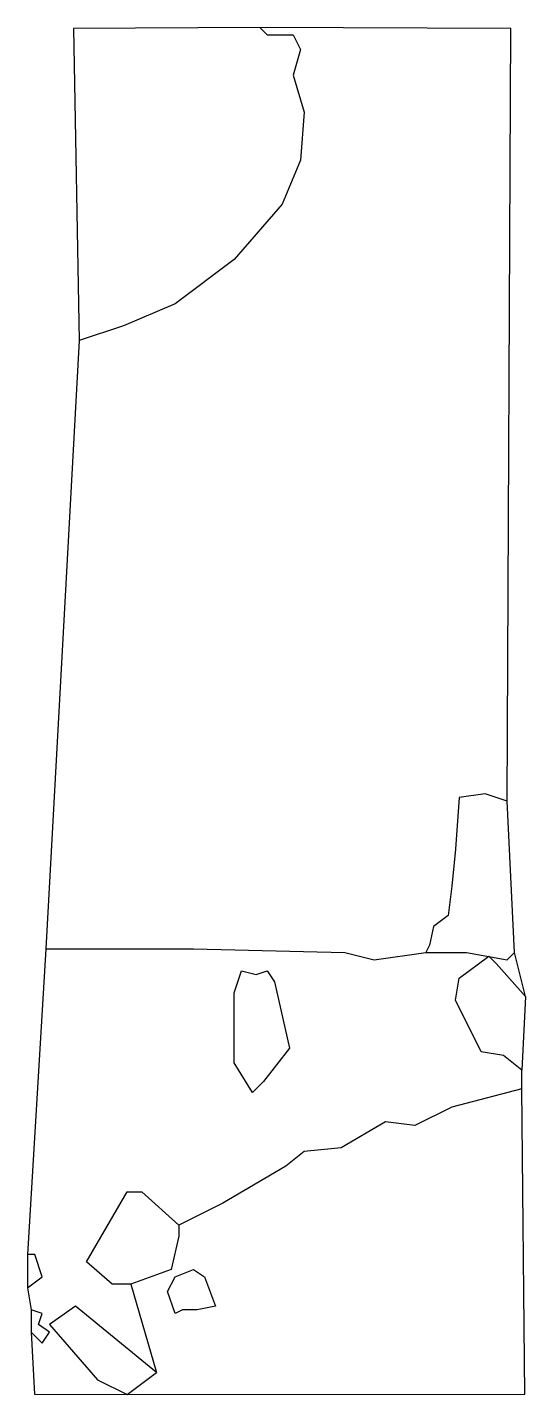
# Model space of a CAD drawing. Header units: metres. Extents: x 0.06 to 1.41, y -13.21 to -9.5.
import ezdxf

# ---------------------------------------------------------------- set-up
doc = ezdxf.new("R2010")
doc.units = ezdxf.units.M
doc.header["$LTSCALE"] = 25
doc.header["$MEASUREMENT"] = 0
doc.linetypes.add('STRICHPUNKTX2', pattern=[2, 1, -0.5, 0, -0.5])
for name, color, linetype in [('BEFUND', 1, 'CONTINUOUS'), ('GRABUNGSGRENZE', 3, 'STRICHPUNKTX2'), ('STEINE', 4, 'CONTINUOUS')]:
    doc.layers.add(name, color=color, linetype=linetype)

msp = doc.modelspace()

# ---------------------------------------------------------------- linework, layer by layer
at = {"layer": 'BEFUND'}
for points in [[(0.69, -9.5), (0.71, -9.52), (0.75, -9.52), (0.78, -9.52), (0.8, -9.56), (0.78, -9.63), (0.81, -9.73), (0.8, -9.86), (0.75, -9.98), (0.62, -10.13), (0.46, -10.25), (0.32, -10.31), (0.2, -10.35)], [(1.36, -11.6), (1.3, -11.58), (1.23, -11.59), (1.22, -11.73), (1.21, -11.83), (1.2, -11.91), (1.16, -11.94), (1.15, -11.99), (1.14, -12.01)], [(0.11, -12), (0.51, -12), (0.92, -12.01), (1, -12.03), (1.14, -12.01), (1.25, -12.01), (1.36, -12.03), (1.38, -12.01)], [(1.4, -12.38), (1.21, -12.43), (1.11, -12.48), (1.03, -12.47), (0.91, -12.54), (0.81, -12.55), (0.76, -12.59), (0.59, -12.69), (0.51, -12.73), (0.47, -12.75)], [(0.34, -12.91), (0.41, -13.15)]]:
    msp.add_lwpolyline(points, dxfattribs=at)
at = {"layer": 'GRABUNGSGRENZE', "flags": 128}
for points in [[(1.41, -12.13), (1.38, -12.01), (1.36, -11.6), (1.3697, -9.5031), (0.69, -9.5), (0.1847, -9.5031), (0.2, -10.35), (0.11, -12), (0.06, -12.83)], [(0.07, -13.04), (0.0792, -13.2085), (0.33, -13.21), (1.4081, -13.2085), (1.4, -12.38), (1.4, -12.33)]]:
    msp.add_lwpolyline(points, dxfattribs=at)
at = {"layer": 'GRABUNGSGRENZE'}
msp.add_lwpolyline([(0.06, -12.92), (0.07, -12.98)], dxfattribs=at)
at = {"layer": 'STEINE'}
for points in [[(1.4, -12.33), (1.35, -12.29), (1.29, -12.28), (1.22, -12.14), (1.23, -12.08), (1.31, -12.02), (1.33, -12.04), (1.41, -12.13)], [(0.67, -12.39), (0.62, -12.31), (0.62, -12.12), (0.64, -12.06), (0.68, -12.07), (0.71, -12.06), (0.73, -12.09), (0.77, -12.27), (0.7, -12.36)], [(0.22, -12.85), (0.33, -12.66), (0.37, -12.66), (0.47, -12.75), (0.47, -12.78), (0.45, -12.87), (0.34, -12.91), (0.29, -12.91)], [(0.06, -12.92), (0.1, -12.89), (0.08, -12.83), (0.06, -12.83)], [(0.46, -12.99), (0.44, -12.93), (0.46, -12.89), (0.51, -12.87), (0.54, -12.89), (0.57, -12.97), (0.52, -12.98), (0.48, -12.98)], [(0.1, -13.07), (0.12, -13.04), (0.09, -13.02), (0.1, -12.99), (0.07, -12.98), (0.07, -13.04)], [(0.41, -13.15), (0.19, -12.97), (0.12, -13.02), (0.25, -13.17), (0.33, -13.21)]]:
    msp.add_lwpolyline(points, close=True, dxfattribs=at)

doc.saveas('drawing.dxf')
